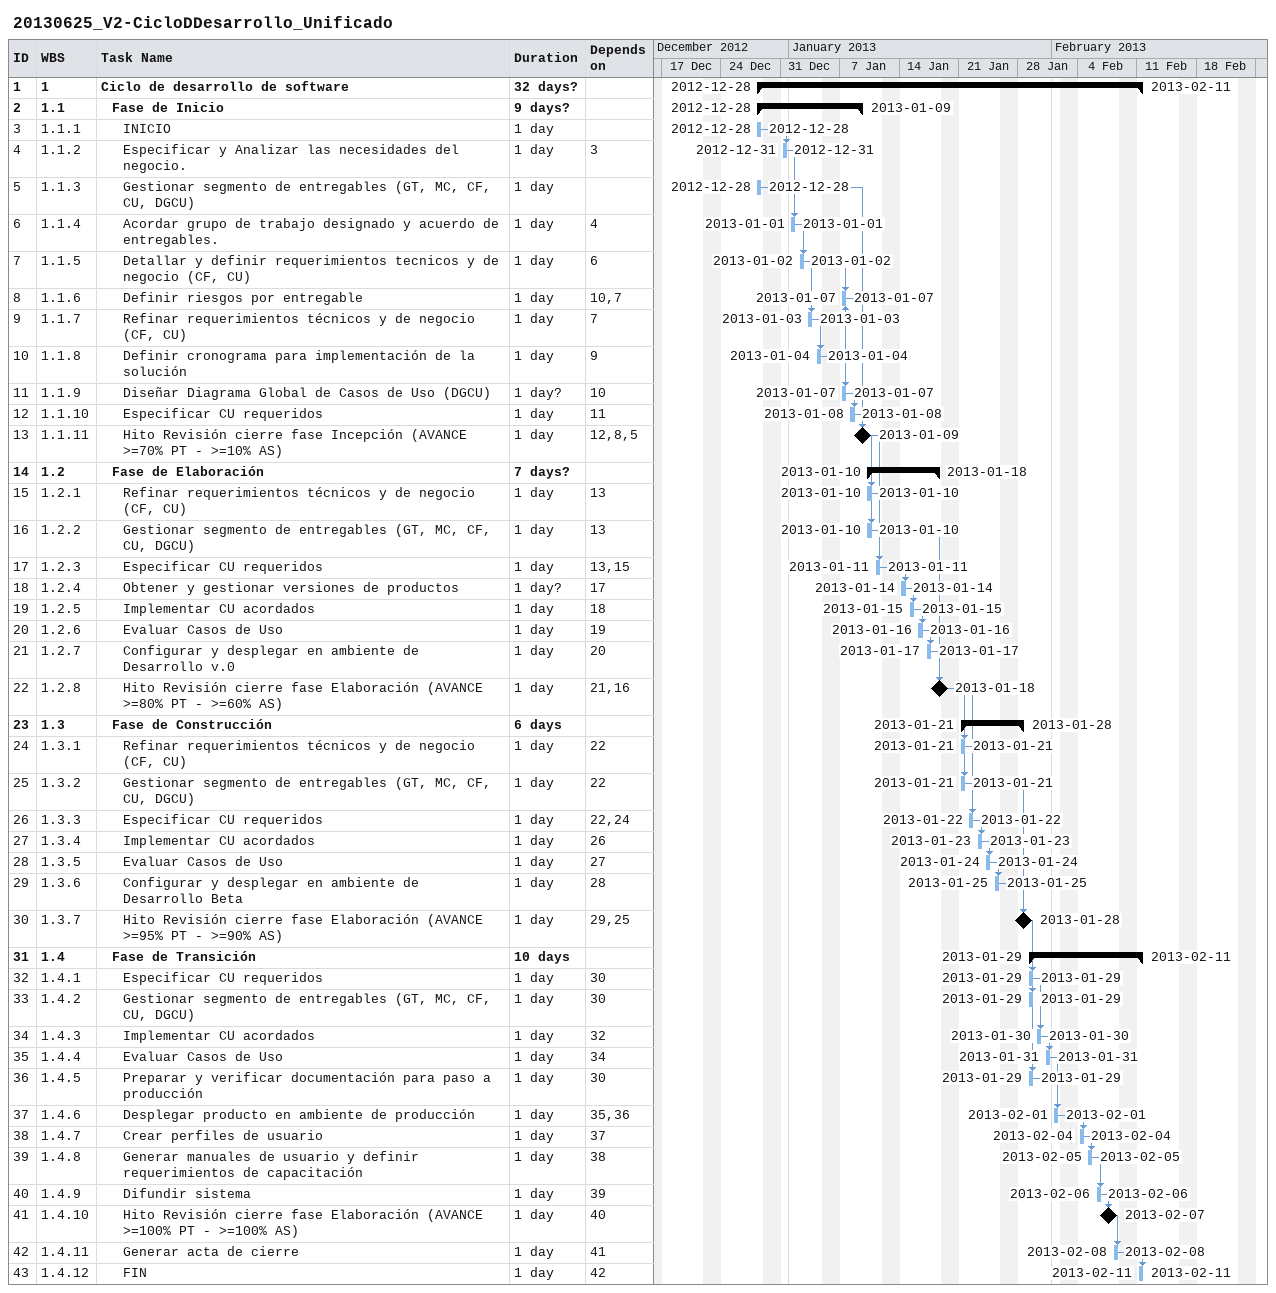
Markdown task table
20130625_V2-CicloDDesarrollo_Unificado

| ID | WBS | Task | Duration | Start | Finish | Predecessors |
|---|---|---|---|---|---|---|
| 1 | 1 | **Ciclo de desarrollo de software** | 32d? | 2012-12-28 | 2013-02-11 |  |
| 2 | 1.1 | **Fase de Inicio** | 9d? | 2012-12-28 | 2013-01-09 |  |
| 3 | 1.1.1 | INICIO | 1d | 2012-12-28 | 2012-12-28 |  |
| 4 | 1.1.2 | Especificar y Analizar las necesidades del negocio. | 1d | 2012-12-31 | 2012-12-31 | 3 |
| 5 | 1.1.3 | Gestionar segmento de entregables (GT, MC, CF, CU, DGCU) | 1d | 2012-12-28 | 2012-12-28 |  |
| 6 | 1.1.4 | Acordar grupo de trabajo designado y acuerdo de entregables. | 1d | 2013-01-01 | 2013-01-01 | 4 |
| 7 | 1.1.5 | Detallar y definir requerimientos tecnicos y de negocio (CF, CU) | 1d | 2013-01-02 | 2013-01-02 | 6 |
| 8 | 1.1.6 | Definir riesgos por entregable | 1d | 2013-01-07 | 2013-01-07 | 10, 7 |
| 9 | 1.1.7 | Refinar requerimientos técnicos y de negocio (CF, CU) | 1d | 2013-01-03 | 2013-01-03 | 7 |
| 10 | 1.1.8 | Definir cronograma para implementación de la solución | 1d | 2013-01-04 | 2013-01-04 | 9 |
| 11 | 1.1.9 | Diseñar Diagrama Global de Casos de Uso (DGCU) | 1d? | 2013-01-07 | 2013-01-07 | 10 |
| 12 | 1.1.10 | Especificar CU requeridos | 1d | 2013-01-08 | 2013-01-08 | 11 |
| 13 | 1.1.11 | Hito Revisión cierre fase Incepción (AVANCE >=70% PT - >=10% AS) | 1d | 2013-01-09 | 2013-01-09 | 12, 8, 5 |
| 14 | 1.2 | **Fase de Elaboración** | 7d? | 2013-01-10 | 2013-01-18 |  |
| 15 | 1.2.1 | Refinar requerimientos técnicos y de negocio (CF, CU) | 1d | 2013-01-10 | 2013-01-10 | 13 |
| 16 | 1.2.2 | Gestionar segmento de entregables (GT, MC, CF, CU, DGCU) | 1d | 2013-01-10 | 2013-01-10 | 13 |
| 17 | 1.2.3 | Especificar CU requeridos | 1d | 2013-01-11 | 2013-01-11 | 13, 15 |
| 18 | 1.2.4 | Obtener y gestionar versiones de productos | 1d? | 2013-01-14 | 2013-01-14 | 17 |
| 19 | 1.2.5 | Implementar CU acordados | 1d | 2013-01-15 | 2013-01-15 | 18 |
| 20 | 1.2.6 | Evaluar Casos de Uso | 1d | 2013-01-16 | 2013-01-16 | 19 |
| 21 | 1.2.7 | Configurar y desplegar en ambiente de Desarrollo v.0 | 1d | 2013-01-17 | 2013-01-17 | 20 |
| 22 | 1.2.8 | Hito Revisión cierre fase Elaboración (AVANCE >=80% PT - >=60% AS) | 1d | 2013-01-18 | 2013-01-18 | 21, 16 |
| 23 | 1.3 | **Fase de Construcción** | 6d | 2013-01-21 | 2013-01-28 |  |
| 24 | 1.3.1 | Refinar requerimientos técnicos y de negocio (CF, CU) | 1d | 2013-01-21 | 2013-01-21 | 22 |
| 25 | 1.3.2 | Gestionar segmento de entregables (GT, MC, CF, CU, DGCU) | 1d | 2013-01-21 | 2013-01-21 | 22 |
| 26 | 1.3.3 | Especificar CU requeridos | 1d | 2013-01-22 | 2013-01-22 | 22, 24 |
| 27 | 1.3.4 | Implementar CU acordados | 1d | 2013-01-23 | 2013-01-23 | 26 |
| 28 | 1.3.5 | Evaluar Casos de Uso | 1d | 2013-01-24 | 2013-01-24 | 27 |
| 29 | 1.3.6 | Configurar y desplegar en ambiente de Desarrollo Beta | 1d | 2013-01-25 | 2013-01-25 | 28 |
| 30 | 1.3.7 | Hito Revisión cierre fase Elaboración (AVANCE >=95% PT - >=90% AS) | 1d | 2013-01-28 | 2013-01-28 | 29, 25 |
| 31 | 1.4 | **Fase de Transición** | 10d | 2013-01-29 | 2013-02-11 |  |
| 32 | 1.4.1 | Especificar CU requeridos | 1d | 2013-01-29 | 2013-01-29 | 30 |
| 33 | 1.4.2 | Gestionar segmento de entregables (GT, MC, CF, CU, DGCU) | 1d | 2013-01-29 | 2013-01-29 | 30 |
| 34 | 1.4.3 | Implementar CU acordados | 1d | 2013-01-30 | 2013-01-30 | 32 |
| 35 | 1.4.4 | Evaluar Casos de Uso | 1d | 2013-01-31 | 2013-01-31 | 34 |
| 36 | 1.4.5 | Preparar y verificar documentación para paso a producción | 1d | 2013-01-29 | 2013-01-29 | 30 |
| 37 | 1.4.6 | Desplegar producto en ambiente de producción | 1d | 2013-02-01 | 2013-02-01 | 35, 36 |
| 38 | 1.4.7 | Crear perfiles de usuario | 1d | 2013-02-04 | 2013-02-04 | 37 |
| 39 | 1.4.8 | Generar manuales de usuario y definir requerimientos de capacitación | 1d | 2013-02-05 | 2013-02-05 | 38 |
| 40 | 1.4.9 | Difundir sistema | 1d | 2013-02-06 | 2013-02-06 | 39 |
| 41 | 1.4.10 | Hito Revisión cierre fase Elaboración (AVANCE >=100% PT - >=100% AS) | 1d | 2013-02-07 | 2013-02-07 | 40 |
| 42 | 1.4.11 | Generar acta de cierre | 1d | 2013-02-08 | 2013-02-08 | 41 |
| 43 | 1.4.12 | FIN | 1d | 2013-02-11 | 2013-02-11 | 42 |
